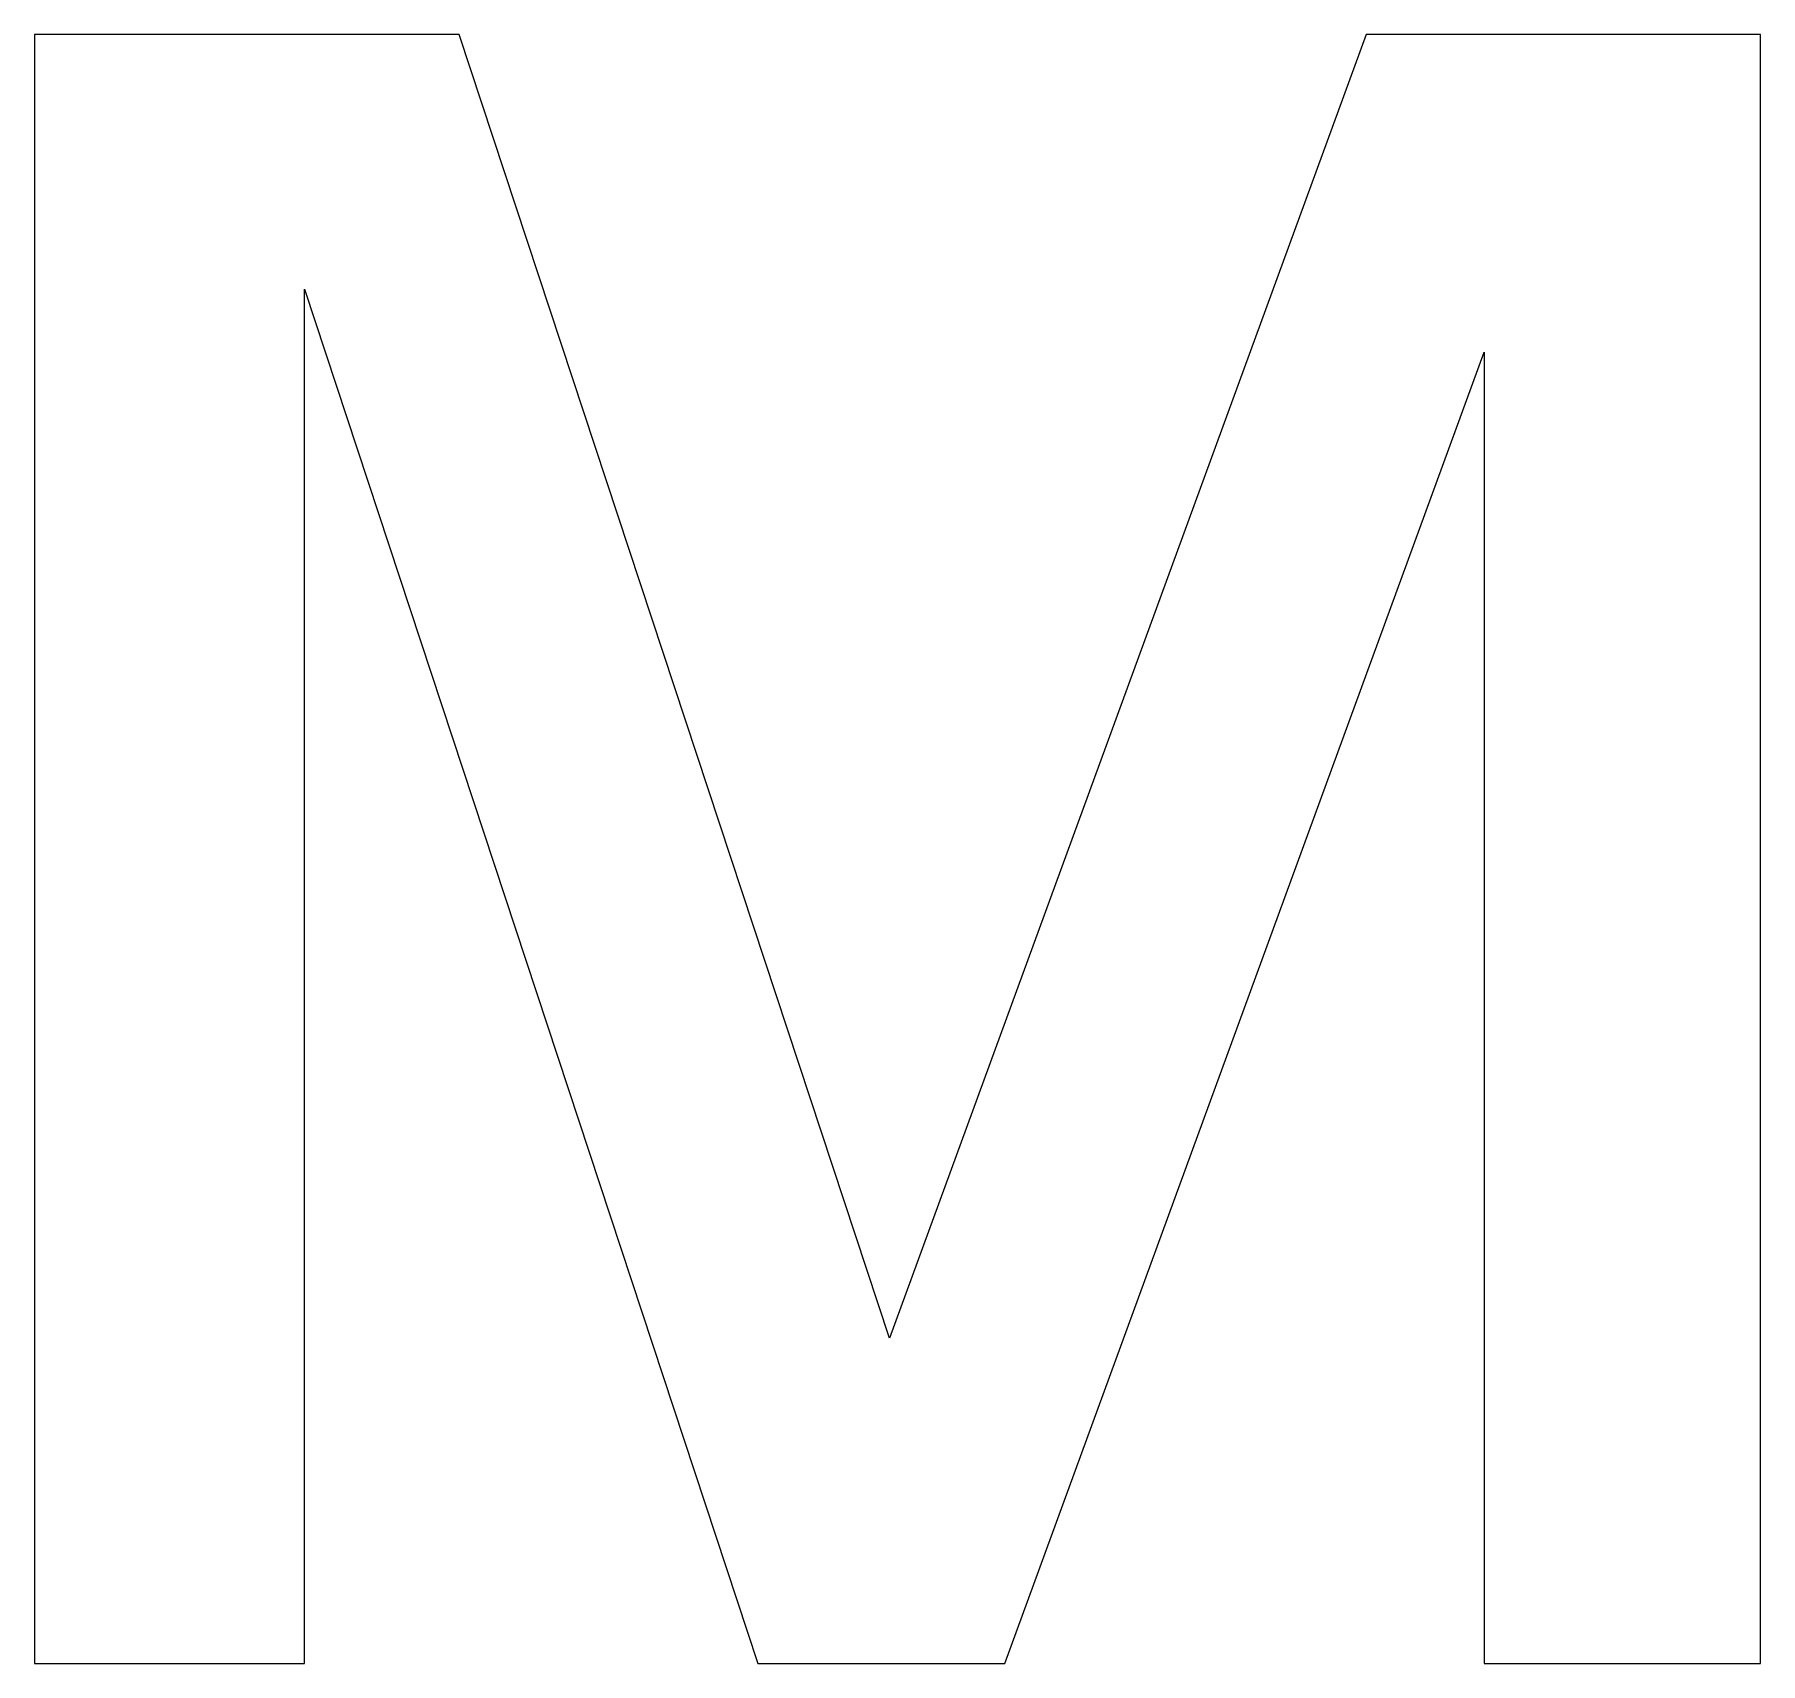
# Model space of a CAD drawing. Header units: millimetres. Extents: x -6423 to -1759, y 6 to 2012.
# Drawn here: x -5261.8 to -5155.2, y 1872.8 to 1973.4 of the extents above; entities that cross this region are included whole.
import ezdxf

# ---------------------------------------------------------------- set-up
doc = ezdxf.new("R2010")
doc.units = ezdxf.units.MM
doc.header["$MEASUREMENT"] = 0
doc.layers.add('layer 1', color=7, linetype='Continuous')

msp = doc.modelspace()

# ---------------------------------------------------------------- linework, layer by layer
at = {"layer": 'layer 1', "color": 177}
msp.add_open_spline([(-5261.8276, 1973.4166), (-5261.8276, 1973.4166), (-5235.5812, 1973.4166), (-5235.5812, 1973.4166), (-5235.5812, 1973.4166), (-5235.5812, 1973.4166), (-5208.9792, 1892.8672), (-5208.9792, 1892.8672), (-5208.9792, 1892.8672), (-5208.9792, 1892.8672), (-5179.5328, 1973.4166), (-5179.5328, 1973.4166), (-5179.5328, 1973.4166), (-5179.5328, 1973.4166), (-5155.1611, 1973.4166), (-5155.1611, 1973.4166), (-5155.1611, 1973.4166), (-5155.1611, 1973.4166), (-5155.1611, 1872.7622), (-5155.1611, 1872.7622), (-5155.1611, 1872.7622), (-5155.1611, 1872.7622), (-5172.2277, 1872.7622), (-5172.2277, 1872.7622), (-5172.2277, 1872.7622), (-5172.2277, 1872.7622), (-5172.2277, 1953.7964), (-5172.2277, 1953.7964), (-5172.2277, 1953.7964), (-5172.2277, 1953.7964), (-5201.8681, 1872.7622), (-5201.8681, 1872.7622), (-5201.8681, 1872.7622), (-5201.8681, 1872.7622), (-5217.1246, 1872.7622), (-5217.1246, 1872.7622), (-5217.1246, 1872.7622), (-5217.1246, 1872.7622), (-5245.1488, 1957.6752), (-5245.1488, 1957.6752), (-5245.1488, 1957.6752), (-5245.1488, 1957.6752), (-5245.1488, 1872.7622), (-5245.1488, 1872.7622), (-5245.1488, 1872.7622), (-5245.1488, 1872.7622), (-5261.8276, 1872.7622), (-5261.8276, 1872.7622), (-5261.8276, 1872.7622), (-5261.8276, 1872.7622), (-5261.8276, 1973.4166), (-5261.8276, 1973.4166)], degree=3, knots=[0, 0, 0, 0, 0.07142857, 0.07142857, 0.07142857, 0.07142857, 0.14285714, 0.14285714, 0.14285714, 0.14285714, 0.21428571, 0.21428571, 0.21428571, 0.21428571, 0.28571429, 0.28571429, 0.28571429, 0.28571429, 0.35714286, 0.35714286, 0.35714286, 0.35714286, 0.42857143, 0.42857143, 0.42857143, 0.42857143, 0.5, 0.5, 0.5, 0.5, 0.57142857, 0.57142857, 0.57142857, 0.57142857, 0.64285714, 0.64285714, 0.64285714, 0.64285714, 0.71428571, 0.71428571, 0.71428571, 0.71428571, 0.78571429, 0.78571429, 0.78571429, 0.78571429, 0.85714286, 0.85714286, 0.85714286, 0.85714286, 1, 1, 1, 1], dxfattribs=at)
at = {"layer": 'layer 1', "color": 177, "lineweight": 9}
msp.add_open_spline([(-5261.8276, 1973.4166), (-5261.8276, 1973.4166), (-5235.5812, 1973.4166), (-5235.5812, 1973.4166), (-5235.5812, 1973.4166), (-5235.5812, 1973.4166), (-5208.9792, 1892.8672), (-5208.9792, 1892.8672), (-5208.9792, 1892.8672), (-5208.9792, 1892.8672), (-5179.5328, 1973.4166), (-5179.5328, 1973.4166), (-5179.5328, 1973.4166), (-5179.5328, 1973.4166), (-5155.1611, 1973.4166), (-5155.1611, 1973.4166), (-5155.1611, 1973.4166), (-5155.1611, 1973.4166), (-5155.1611, 1872.7622), (-5155.1611, 1872.7622), (-5155.1611, 1872.7622), (-5155.1611, 1872.7622), (-5172.2277, 1872.7622), (-5172.2277, 1872.7622), (-5172.2277, 1872.7622), (-5172.2277, 1872.7622), (-5172.2277, 1953.7964), (-5172.2277, 1953.7964), (-5172.2277, 1953.7964), (-5172.2277, 1953.7964), (-5201.8681, 1872.7622), (-5201.8681, 1872.7622), (-5201.8681, 1872.7622), (-5201.8681, 1872.7622), (-5217.1246, 1872.7622), (-5217.1246, 1872.7622), (-5217.1246, 1872.7622), (-5217.1246, 1872.7622), (-5245.1488, 1957.6752), (-5245.1488, 1957.6752), (-5245.1488, 1957.6752), (-5245.1488, 1957.6752), (-5245.1488, 1872.7622), (-5245.1488, 1872.7622), (-5245.1488, 1872.7622), (-5245.1488, 1872.7622), (-5261.8276, 1872.7622), (-5261.8276, 1872.7622), (-5261.8276, 1872.7622), (-5261.8276, 1872.7622), (-5261.8276, 1973.4166), (-5261.8276, 1973.4166)], degree=3, knots=[0, 0, 0, 0, 0.07142857, 0.07142857, 0.07142857, 0.07142857, 0.14285714, 0.14285714, 0.14285714, 0.14285714, 0.21428571, 0.21428571, 0.21428571, 0.21428571, 0.28571429, 0.28571429, 0.28571429, 0.28571429, 0.35714286, 0.35714286, 0.35714286, 0.35714286, 0.42857143, 0.42857143, 0.42857143, 0.42857143, 0.5, 0.5, 0.5, 0.5, 0.57142857, 0.57142857, 0.57142857, 0.57142857, 0.64285714, 0.64285714, 0.64285714, 0.64285714, 0.71428571, 0.71428571, 0.71428571, 0.71428571, 0.78571429, 0.78571429, 0.78571429, 0.78571429, 0.85714286, 0.85714286, 0.85714286, 0.85714286, 1, 1, 1, 1], dxfattribs=at)

doc.saveas('drawing.dxf')
